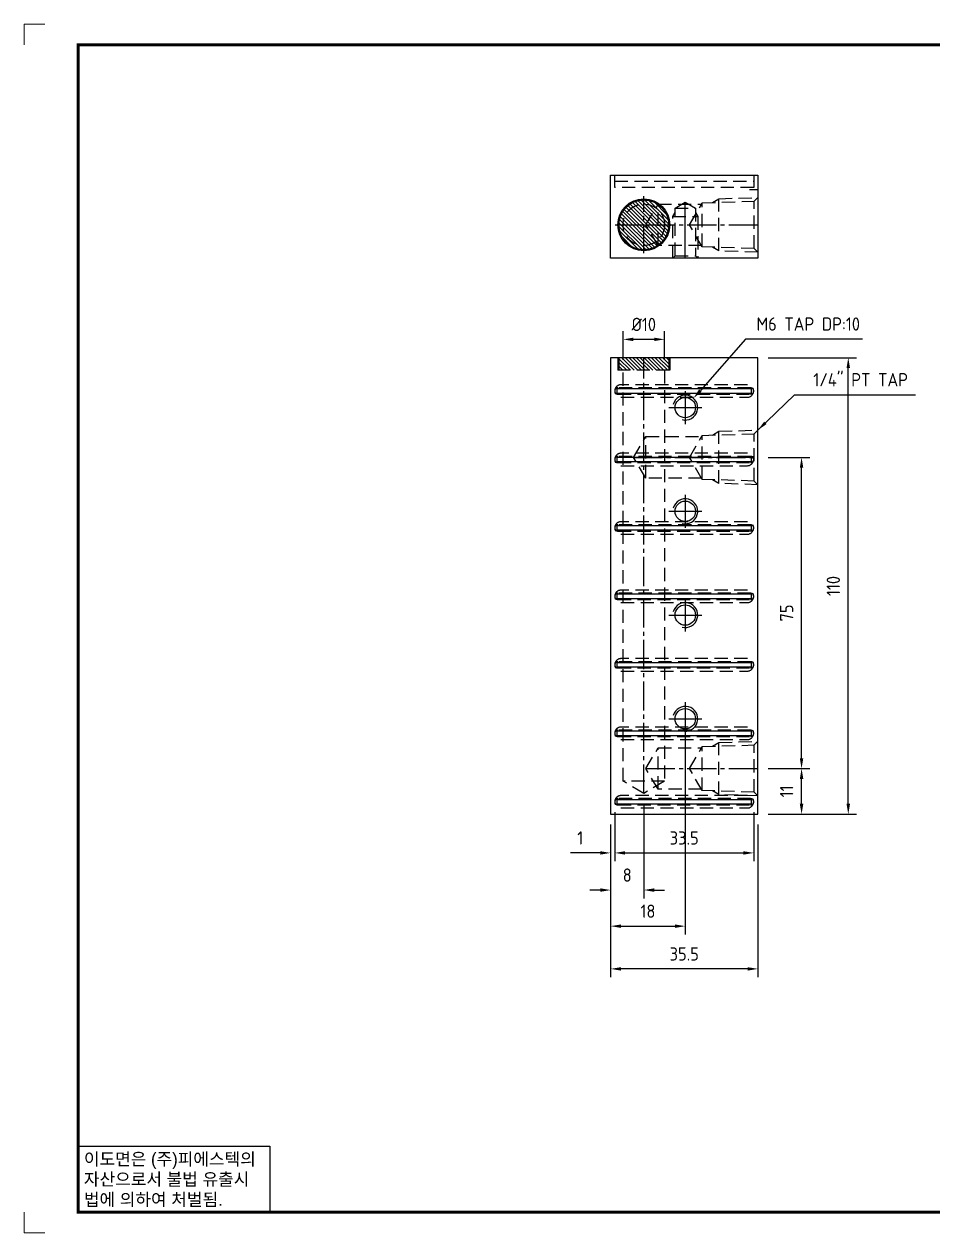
# Model space of a CAD drawing. Header units: millimetres. Extents: x -4251 to 2609, y -1673 to 4048.
# Drawn here: x -2023 to -1804, y -818.5 to -527.2 of the extents above; entities that cross this region are included whole.
import ezdxf
from ezdxf.enums import TextEntityAlignment as Align

# ---------------------------------------------------------------- set-up
doc = ezdxf.new("R2010")
doc.units = ezdxf.units.MM
for name, pattern in [('CENTER', [50.8, 31.75, -6.35, 6.35, -6.35]), ('CENTER1', [10, 7, -1, 1, -1]), ('HIDDEN2', [4.7625, 3.175, -1.5875])]:
    doc.linetypes.add(name, pattern=pattern)
for name, color, linetype in [('______', 7, 'Continuous'), ('CENTER', 1, 'CENTER'), ('FORMAT-1', 7, 'Continuous'), ('THIN', 3, 'Continuous')]:
    doc.layers.add(name, color=color, linetype=linetype)
doc.styles.add('h1', font='')
doc.styles.add('HAN', font='')
doc.styles.get("Standard").update_dxf_attribs({"font": 'ISOCP.SHX', "bigfont": 'WHGTXT.SHX'})
doc.styles.get('h1').set_extended_font_data('New Gulim')
doc.styles.get('HAN').set_extended_font_data('GulimChe')
doc.dimstyles.new('PS-1', dxfattribs={"dimtxt": 3.2, "dimasz": 2.5, "dimexe": 2, "dimexo": 2.5, "dimgap": 2, "dimtad": 1, "dimtoh": 1, "dimrnd": 0.05, "dimzin": 12, "dimdsep": 46, "dimtxsty": 'Standard', "dimcen": 0, "dimclrt": 2, "dimazin": 3, "dimtfac": 1, "dimtofl": 0, "dimtmove": 0, "dimatfit": 3, "dimfxl": 0, "dimtolj": 1, "dimtzin": 0, "dimarcsym": 0})

# ---------------------------------------------------------------- blocks, each defined once
blk = doc.blocks.new('t3')
for p, q in [((0, 15.88), (46.25, 15.88)), ((0, 15.88), (0, 0)), ((46.25, 15.88), (46.25, 0)), ((0, 0), (46.25, 0))]:
    blk.add_line(p, q)
at = {"color": 1, "style": 'h1'}
for s, p in [('이도면은 (주)피에스텍의', (1.4, 11.29)), ('자산으로서 불법 유출시', (1.4, 6.41)), ('법에 의하여 처벌됨.', (1.4, 1.52))]:
    blk.add_text(s, height=3, dxfattribs=at).set_placement(p)
blk = doc.blocks.new('format-3')
at = {"color": 3, "lineweight": 9}
for p, q in [((0, 286.3), (0, 291.3)), ((5, 291.3), (0, 291.3)), ((0, 5), (0, 0)), ((5, 0), (0, 0))]:
    blk.add_line(p, q, dxfattribs=at)
at = {"layer": 'FORMAT-1', "const_width": 0.7}
blk.add_lwpolyline([(13, 5), (13, 286.3), (414.5, 286.3), (414.5, 5)], close=True, dxfattribs=at)
blk.add_blockref('t3', (13, 5))
at = {"style": 'HAN'}
for tag, height, p in [('MODEL-NAME', 3, (386.1, 31.53)), ('SCALE', 2.7, (320.81, 26.29)), ('PART-NAME', 3, (386.1, 26.29)), ('DRA-BY', 3, (260.72, 19.44)), ('CH-BY', 3, (277.21, 19.44)), ('APP-BY', 3, (293.7, 19.44)), ('DWG-NO', 3, (386.1, 21.01)), ('CH-DATE', 2.5, (277.21, 7.47)), ('관련업체', 3, (333.52, 9.26)), ('DRA-DATE', 2.5, (260.72, 7.47)), ('APP-DATE', 2.5, (293.7, 7.47))]:
    blk.add_attdef(tag, text='', height=height, dxfattribs=at).set_placement(p, align=Align.MIDDLE_CENTER)
blk = doc.blocks.new('*D358')
at = {"color": 0, "lineweight": -2}
for p, q in [((-1880.64, -717.13), (-1880.64, -728.96)), ((-1881.64, -720.13), (-1881.64, -728.96)), ((-1884.14, -726.96), (-1891.28, -726.96)), ((-1878.14, -726.96), (-1875.64, -726.96))]:
    blk.add_line(p, q, dxfattribs=at)
at = {"color": 0}
for points in [[(-1884.14, -726.55), (-1884.14, -727.38), (-1881.64, -726.96)], [(-1878.14, -726.55), (-1878.14, -727.38), (-1880.64, -726.96)]]:
    blk.add_solid(points, dxfattribs=at)
at = {"layer": 'DEFPOINTS', "color": 0}
for p in [(-1880.64, -714.63, 0), (-1881.64, -717.63, 0), (-1880.64, -726.96)]:
    blk.add_point(p, dxfattribs=at)
at = {"color": 2, "insert": (-1888.96, -723.36), "char_height": 3.2, "attachment_point": 5}
blk.add_mtext('\\A1;1', dxfattribs=at)
blk = doc.blocks.new('*D359')
at = {"color": 0, "lineweight": -2}
for p, q in [((-1880.64, -717.13), (-1880.64, -728.96)), ((-1847.14, -717.13), (-1847.14, -728.96)), ((-1878.14, -726.96), (-1849.64, -726.96))]:
    blk.add_line(p, q, dxfattribs=at)
at = {"color": 0}
for points in [[(-1878.14, -726.55), (-1878.14, -727.38), (-1880.64, -726.96)], [(-1849.64, -726.55), (-1849.64, -727.38), (-1847.14, -726.96)]]:
    blk.add_solid(points, dxfattribs=at)
at = {"layer": 'DEFPOINTS', "color": 0}
for p in [(-1880.64, -714.63, 0), (-1847.14, -714.63, 0), (-1847.14, -726.96)]:
    blk.add_point(p, dxfattribs=at)
at = {"color": 2, "insert": (-1863.89, -723.36), "char_height": 3.2, "attachment_point": 5}
blk.add_mtext('\\A1;33.5', dxfattribs=at)
blk = doc.blocks.new('*D360')
at = {"color": 0, "lineweight": -2}
for p, q in [((-1873.64, -715.14), (-1873.64, -737.91)), ((-1881.64, -720.13), (-1881.64, -737.91)), ((-1884.14, -735.91), (-1886.64, -735.91)), ((-1871.14, -735.91), (-1868.64, -735.91))]:
    blk.add_line(p, q, dxfattribs=at)
at = {"color": 0}
for points in [[(-1884.14, -735.5), (-1884.14, -736.33), (-1881.64, -735.91)], [(-1871.14, -735.5), (-1871.14, -736.33), (-1873.64, -735.91)]]:
    blk.add_solid(points, dxfattribs=at)
at = {"layer": 'DEFPOINTS', "color": 0}
for p in [(-1873.64, -712.64, 0), (-1881.64, -717.63, 0), (-1873.64, -735.91)]:
    blk.add_point(p, dxfattribs=at)
at = {"color": 2, "insert": (-1877.64, -732.31), "char_height": 3.2, "attachment_point": 5}
blk.add_mtext('\\A1;8', dxfattribs=at)
blk = doc.blocks.new('*D361')
at = {"color": 0, "lineweight": -2}
for p, q in [((-1863.64, -697.13), (-1863.64, -746.61)), ((-1881.64, -720.13), (-1881.64, -746.61)), ((-1879.14, -744.61), (-1866.14, -744.61))]:
    blk.add_line(p, q, dxfattribs=at)
at = {"color": 0}
for points in [[(-1879.14, -744.2), (-1879.14, -745.03), (-1881.64, -744.61)], [(-1866.14, -744.2), (-1866.14, -745.03), (-1863.64, -744.61)]]:
    blk.add_solid(points, dxfattribs=at)
at = {"layer": 'DEFPOINTS', "color": 0}
for p in [(-1863.64, -694.63, 0), (-1881.64, -717.63, 0), (-1863.64, -744.61)]:
    blk.add_point(p, dxfattribs=at)
at = {"color": 2, "insert": (-1872.64, -741.01), "char_height": 3.2, "attachment_point": 5}
blk.add_mtext('\\A1;18', dxfattribs=at)
blk = doc.blocks.new('*D362')
at = {"color": 0, "lineweight": -2}
for p, q in [((-1881.64, -720.13), (-1881.64, -756.91)), ((-1846.14, -720.13), (-1846.14, -756.91)), ((-1848.64, -754.91), (-1879.14, -754.91))]:
    blk.add_line(p, q, dxfattribs=at)
at = {"color": 0}
for points in [[(-1879.14, -754.5), (-1879.14, -755.33), (-1881.64, -754.91)], [(-1848.64, -754.5), (-1848.64, -755.33), (-1846.14, -754.91)]]:
    blk.add_solid(points, dxfattribs=at)
at = {"layer": 'DEFPOINTS', "color": 0}
for p in [(-1881.64, -717.63, 0), (-1846.14, -717.63, 0), (-1881.64, -754.91)]:
    blk.add_point(p, dxfattribs=at)
at = {"color": 2, "insert": (-1863.89, -751.31), "char_height": 3.2, "attachment_point": 5}
blk.add_mtext('\\A1;35.5', dxfattribs=at)
blk = doc.blocks.new('*D367')
at = {"color": 0, "lineweight": -2}
for p, q in [((-1843.64, -706.63), (-1833.61, -706.63)), ((-1835.61, -715.13), (-1835.61, -709.13)), ((-1843.64, -717.63), (-1833.61, -717.63))]:
    blk.add_line(p, q, dxfattribs=at)
at = {"color": 0}
for points in [[(-1836.03, -709.13), (-1835.19, -709.13), (-1835.61, -706.63)], [(-1836.03, -715.13), (-1835.19, -715.13), (-1835.61, -717.63)]]:
    blk.add_solid(points, dxfattribs=at)
at = {"layer": 'DEFPOINTS', "color": 0}
for p in [(-1846.14, -706.63, 0), (-1835.61, -706.63), (-1846.14, -717.63, 0)]:
    blk.add_point(p, dxfattribs=at)
at = {"color": 2, "insert": (-1839.21, -712.13), "char_height": 3.2, "attachment_point": 5, "rotation": 90}
blk.add_mtext('\\A1;11', dxfattribs=at)
blk = doc.blocks.new('*D368')
at = {"color": 0, "lineweight": -2}
for p, q in [((-1843.64, -631.63), (-1833.61, -631.63)), ((-1835.61, -704.13), (-1835.61, -634.13)), ((-1843.64, -706.63), (-1833.61, -706.63))]:
    blk.add_line(p, q, dxfattribs=at)
at = {"color": 0}
for points in [[(-1836.03, -634.13), (-1835.19, -634.13), (-1835.61, -631.63)], [(-1836.03, -704.13), (-1835.19, -704.13), (-1835.61, -706.63)]]:
    blk.add_solid(points, dxfattribs=at)
at = {"layer": 'DEFPOINTS', "color": 0}
for p in [(-1846.14, -631.63, 0), (-1835.61, -631.63), (-1846.14, -706.63, 0)]:
    blk.add_point(p, dxfattribs=at)
at = {"color": 2, "insert": (-1839.21, -669.13), "char_height": 3.2, "attachment_point": 5, "rotation": 90}
blk.add_mtext('\\A1;75', dxfattribs=at)
blk = doc.blocks.new('*D369')
at = {"color": 0, "lineweight": -2}
for p, q in [((-1878.64, -608.13), (-1878.64, -601.19)), ((-1868.64, -608.13), (-1868.64, -601.19)), ((-1871.14, -603.19), (-1876.14, -603.19))]:
    blk.add_line(p, q, dxfattribs=at)
at = {"color": 0}
for points in [[(-1876.14, -602.77), (-1876.14, -603.61), (-1878.64, -603.19)], [(-1871.14, -602.77), (-1871.14, -603.61), (-1868.64, -603.19)]]:
    blk.add_solid(points, dxfattribs=at)
at = {"layer": 'DEFPOINTS', "color": 0}
for p in [(-1878.64, -603.19), (-1878.64, -610.63, 0), (-1868.64, -610.63, 0)]:
    blk.add_point(p, dxfattribs=at)
at = {"color": 2, "insert": (-1873.64, -599.59), "char_height": 3.2, "attachment_point": 5}
blk.add_mtext('\\A1;%%C10', dxfattribs=at)
blk = doc.blocks.new('*D370')
at = {"color": 0, "lineweight": -2}
for p, q in [((-1849.11, -603.12), (-1860.01, -615.51)), ((-1820.89, -603.12), (-1849.11, -603.12))]:
    blk.add_line(p, q, dxfattribs=at)
at = {"color": 0}
blk.add_solid([(-1860.32, -615.23), (-1859.7, -615.78), (-1861.66, -617.38)], dxfattribs=at)
at = {"layer": 'DEFPOINTS', "color": 0}
for p in [(-1861.66, -617.38, 0), (-1865.63, -621.89, 0)]:
    blk.add_point(p, dxfattribs=at)
at = {"color": 2, "insert": (-1834, -599.5), "char_height": 3.2, "attachment_point": 5}
blk.add_mtext('\\A1;M6 TAP DP:10', dxfattribs=at)
blk = doc.blocks.new('*D371')
at = {"color": 0, "lineweight": -2}
for p, q in [((-1843.64, -607.63), (-1822.35, -607.63)), ((-1824.35, -715.13), (-1824.35, -610.13)), ((-1843.64, -717.63), (-1822.35, -717.63))]:
    blk.add_line(p, q, dxfattribs=at)
at = {"color": 0}
for points in [[(-1824.77, -610.13), (-1823.93, -610.13), (-1824.35, -607.63)], [(-1824.77, -715.13), (-1823.93, -715.13), (-1824.35, -717.63)]]:
    blk.add_solid(points, dxfattribs=at)
at = {"layer": 'DEFPOINTS', "color": 0}
for p in [(-1846.14, -607.63, 0), (-1824.35, -607.63), (-1846.14, -717.63, 0)]:
    blk.add_point(p, dxfattribs=at)
at = {"color": 2, "insert": (-1827.95, -662.63), "char_height": 3.2, "attachment_point": 5, "rotation": 90}
blk.add_mtext('\\A1;110', dxfattribs=at)

msp = doc.modelspace()

# ---------------------------------------------------------------- hatches: boundary and pattern name
h = msp.add_hatch()
h.set_pattern_fill('ANSI31', color=4, scale=0.2, angle=90)
h.set_pattern_definition([(135, (-341.2104, 829.3432), (-0.4490128, -0.4490128), [])])
edge = h.paths.add_edge_path()
edge.add_arc((-1873.6436, -575.5807), 6, 0, 360)
at = {"layer": '______', "linetype": 'HIDDEN2'}
h = msp.add_hatch(dxfattribs=at)
h.set_pattern_fill('ANSI31', color=2, scale=0.2, angle=90)
h.set_pattern_definition([(135, (-477.97293, -2082.2677), (-0.4490128, -0.4490128), [])])
h.paths.add_polyline_path([(-1867.6436, -607.6345), (-1879.6436, -607.6345), (-1879.6436, -610.6345), (-1867.6436, -610.6345)])

# ---------------------------------------------------------------- linework, layer by layer
at = {"color": 1, "linetype": 'CENTER1'}
for p, q in [((-1873.6436, -582.4447, 0), (-1873.6436, -568.7167, 0)), ((-1880.5076, -575.5807, 0), (-1866.7796, -575.5807, 0)), ((-1873.1479, -575.5807, 0), (-1846.1436, -575.5807, 0)), ((-1873.6436, -712.6388, 0), (-1873.6436, -607.6345, 0)), ((-1876.1479, -631.6345, 0), (-1846.1436, -631.6345, 0)), ((-1873.1479, -706.6345, 0), (-1846.1436, -706.6345, 0))]:
    msp.add_line(p, q, dxfattribs=at)
at = {"color": 1, "elevation": 0}
for points in [[(-1846.1436, -563.5807), (-1846.1436, -583.5807), (-1881.6436, -583.5807), (-1881.6436, -563.5807)], [(-1881.6436, -607.6345), (-1881.6436, -717.6345), (-1846.1436, -717.6345), (-1846.1436, -607.6345)]]:
    msp.add_lwpolyline(points, close=True, dxfattribs=at)
at = {"color": 250, "elevation": 0}
for points in [[(-1880.1436, -616.1345), (-1847.6436, -616.1345), (-1847.6436, -615.1345), (-1880.1436, -615.1345)], [(-1880.1436, -632.6345), (-1847.6436, -632.6345), (-1847.6436, -631.6345), (-1880.1436, -631.6345)], [(-1880.1436, -649.1345), (-1847.6436, -649.1345), (-1847.6436, -648.1345), (-1880.1436, -648.1345)], [(-1880.1436, -665.6345), (-1847.6436, -665.6345), (-1847.6436, -664.6345), (-1880.1436, -664.6345)], [(-1880.1436, -682.1345), (-1847.6436, -682.1345), (-1847.6436, -681.1345), (-1880.1436, -681.1345)], [(-1880.1436, -698.6345), (-1847.6436, -698.6345), (-1847.6436, -697.6345), (-1880.1436, -697.6345)], [(-1880.1436, -715.1345), (-1847.6436, -715.1345), (-1847.6436, -714.1345), (-1880.1436, -714.1345)]]:
    msp.add_lwpolyline(points, close=True, dxfattribs=at)
at = {"color": 1}
msp.add_circle((-1873.6436, -575.5807, 0), 6.25, dxfattribs=at)
at = {"color": 4}
msp.add_circle((-1873.6436, -575.5807, 0), 6, dxfattribs=at)
for centre in [(-1863.6436, -619.6345, 0), (-1863.6436, -644.6345, 0), (-1863.6436, -669.6345, 0), (-1863.6436, -694.6345, 0)]:
    msp.add_circle(centre, 2.4587)
at = {"layer": '______', "color": 2, "linetype": 'HIDDEN2'}
for p, q in [((-1880.6436, -566.5807, 0), (-1880.6436, -563.5807, 0)), ((-1880.6436, -565.0807, 0), (-1847.1436, -565.0807, 0)), ((-1847.1436, -563.5807, 0), (-1847.1436, -565.0807, 0)), ((-1847.1436, -565.0807, 0), (-1847.1436, -566.5807, 0)), ((-1847.1436, -566.5807, 0), (-1880.6436, -566.5807, 0)), ((-1848.1436, -567.0807, 0), (-1846.1436, -567.0807, 0)), ((-1870.1436, -580.5807, 0), (-1870.1436, -570.5807, 0)), ((-1859.554, -580.884, 0), (-1859.554, -570.2774, 0)), ((-1855.5436, -581.8655, 0), (-1855.5436, -569.296, 0)), ((-1866.6436, -573.5807, 0), (-1860.6436, -573.5807, 0)), ((-1866.1023, -571.5807, 0), (-1861.1849, -571.5807, 0)), ((-1879.8936, -607.6345, 0), (-1879.8936, -610.6345, 0)), ((-1879.6436, -607.6345, 0), (-1879.6436, -610.6345, 0)), ((-1867.6436, -607.6345, 0), (-1867.6436, -610.6345, 0)), ((-1867.3936, -607.6345, 0), (-1867.3936, -610.6345, 0)), ((-1867.3936, -610.6345, 0), (-1879.8936, -610.6345, 0)), ((-1855.5436, -637.9193, 0), (-1855.5436, -625.3498, 0)), ((-1873.1436, -636.6345, 0), (-1873.1436, -626.6345, 0)), ((-1859.554, -636.9378, 0), (-1859.554, -626.3312, 0)), ((-1870.1436, -711.6345, 0), (-1870.1436, -701.6345, 0)), ((-1859.554, -711.9378, 0), (-1859.554, -701.3312, 0)), ((-1855.5436, -712.9193, 0), (-1855.5436, -700.3498, 0)), ((-1868.6436, -709.6345, 0), (-1878.6436, -709.6345, 0))]:
    msp.add_line(p, q, dxfattribs=at)
at = {"layer": '______', "color": 2, "linetype": 'HIDDEN2', "elevation": 0}
for points in [[(-1859.7291, -580.5807), (-1870.1436, -580.5807), (-1873.1479, -575.5807), (-1870.1436, -570.5807), (-1859.7291, -570.5807)], [(-1866.1023, -583.0394), (-1866.1023, -571.5807), (-1863.6436, -570.1612), (-1861.1849, -571.5807), (-1861.1849, -583.0394)], [(-1847.0272, -581.2756), (-1859.554, -580.884), (-1862.6159, -575.5807), (-1859.554, -570.2774), (-1847.0272, -569.8858)], [(-1857.1111, -570.201), (-1855.5436, -569.296), (-1846.1436, -569.0022)], [(-1846.1436, -582.1592), (-1847.0272, -581.2756), (-1847.0272, -569.8858), (-1846.1436, -569.0022)], [(-1866.6436, -583.5807), (-1866.6436, -573.5807), (-1866.1023, -572.6432)], [(-1861.1849, -572.6432), (-1860.6436, -573.5807), (-1860.6436, -583.5807)], [(-1846.1436, -582.1592), (-1855.5436, -581.8655), (-1857.1111, -580.9604)], [(-1866.6436, -583.5807), (-1866.1023, -583.0394), (-1861.1849, -583.0394), (-1860.6436, -583.5807)], [(-1868.6436, -610.6345), (-1868.6436, -709.6345), (-1873.6436, -712.6388), (-1878.6436, -709.6345), (-1878.6436, -610.6345)], [(-1847.0272, -637.3294), (-1859.554, -636.9378), (-1862.6159, -631.6345), (-1859.554, -626.3312), (-1847.0272, -625.9396)], [(-1857.1111, -626.2549), (-1855.5436, -625.3498), (-1846.1436, -625.056)], [(-1846.1436, -638.213), (-1847.0272, -637.3294), (-1847.0272, -625.9396), (-1846.1436, -625.056)], [(-1859.7291, -636.6345), (-1873.1436, -636.6345), (-1876.1479, -631.6345), (-1873.1436, -626.6345), (-1859.7291, -626.6345)], [(-1846.1436, -638.213), (-1855.5436, -637.9193), (-1857.1111, -637.0142)], [(-1859.7291, -711.6345), (-1870.1436, -711.6345), (-1873.1479, -706.6345), (-1870.1436, -701.6345), (-1859.7291, -701.6345)], [(-1847.0272, -712.3294), (-1859.554, -711.9378), (-1862.6159, -706.6345), (-1859.554, -701.3312), (-1847.0272, -700.9396)], [(-1857.1111, -701.2549), (-1855.5436, -700.3498), (-1846.1436, -700.056)], [(-1846.1436, -713.213), (-1847.0272, -712.3294), (-1847.0272, -700.9396), (-1846.1436, -700.056)], [(-1846.1436, -713.213), (-1855.5436, -712.9193), (-1857.1111, -712.0142)]]:
    msp.add_lwpolyline(points, dxfattribs=at)
for points in [[(-1848.6436, -614.1345), (-1879.1436, -614.1345, 1.00000001), (-1879.1436, -617.1345), (-1848.6436, -617.1345, 0.99999984), (-1848.6436, -614.1345, 0.41421356)], [(-1879.8936, -616.3845), (-1847.8936, -616.3845, 0.99999968), (-1847.8936, -614.8845), (-1879.8936, -614.8845, 1.00000001), (-1879.8936, -616.3845)], [(-1848.6436, -630.6345), (-1879.1436, -630.6345, 1.00000001), (-1879.1436, -633.6345), (-1848.6436, -633.6345, 0.99999984), (-1848.6436, -630.6345, 0.41421356)], [(-1879.8936, -632.8845), (-1847.8936, -632.8845, 0.99999968), (-1847.8936, -631.3845), (-1879.8936, -631.3845, 1.00000001), (-1879.8936, -632.8845)], [(-1848.6436, -647.1345), (-1879.1436, -647.1345, 1.00000001), (-1879.1436, -650.1345), (-1848.6436, -650.1345, 0.99999984), (-1848.6436, -647.1345, 0.41421356)], [(-1879.8936, -649.3845), (-1847.8936, -649.3845, 0.99999968), (-1847.8936, -647.8845), (-1879.8936, -647.8845, 1.00000001), (-1879.8936, -649.3845)], [(-1848.6436, -663.6345), (-1879.1436, -663.6345, 1.00000001), (-1879.1436, -666.6345), (-1848.6436, -666.6345, 0.99999984), (-1848.6436, -663.6345, 0.41421356)], [(-1879.8936, -665.8845), (-1847.8936, -665.8845, 0.99999968), (-1847.8936, -664.3845), (-1879.8936, -664.3845, 1.00000001), (-1879.8936, -665.8845)], [(-1848.6436, -680.1345), (-1879.1436, -680.1345, 1.00000001), (-1879.1436, -683.1345), (-1848.6436, -683.1345, 0.99999984), (-1848.6436, -680.1345, 0.41421356)], [(-1879.8936, -682.3845), (-1847.8936, -682.3845, 0.99999968), (-1847.8936, -680.8845), (-1879.8936, -680.8845, 1.00000001), (-1879.8936, -682.3845)], [(-1848.6436, -696.6345), (-1879.1436, -696.6345, 1.00000001), (-1879.1436, -699.6345), (-1848.6436, -699.6345, 0.99999984), (-1848.6436, -696.6345, 0.41421356)], [(-1879.8936, -698.8845), (-1847.8936, -698.8845, 0.99999968), (-1847.8936, -697.3845), (-1879.8936, -697.3845, 1.00000001), (-1879.8936, -698.8845)], [(-1848.6436, -713.1345), (-1879.1436, -713.1345, 1.00000001), (-1879.1436, -716.1345), (-1848.6436, -716.1345, 0.99999984), (-1848.6436, -713.1345, 0.41421356)], [(-1879.8936, -715.3845), (-1847.8936, -715.3845, 0.99999968), (-1847.8936, -713.8845), (-1879.8936, -713.8845, 1.00000001), (-1879.8936, -715.3845)]]:
    msp.add_lwpolyline(points, format="xyb", dxfattribs=at)
at = {"layer": '______', "color": 2, "linetype": 'HIDDEN2'}
msp.add_circle((-1873.6436, -575.5807, 0), 5, dxfattribs=at)
at = {"layer": 'CENTER'}
for p, q in [((-1863.6436, -583.5807, 0), (-1863.6436, -570.1612, 0)), ((-1863.6436, -615.6345, 0), (-1863.6436, -623.6345, 0)), ((-1867.6436, -619.6345, 0), (-1859.6436, -619.6345, 0)), ((-1863.6436, -640.6345, 0), (-1863.6436, -648.6345, 0)), ((-1867.6436, -644.6345, 0), (-1859.6436, -644.6345, 0)), ((-1863.6436, -665.6345, 0), (-1863.6436, -673.6345, 0)), ((-1867.6436, -669.6345, 0), (-1859.6436, -669.6345, 0)), ((-1863.6436, -690.6345, 0), (-1863.6436, -698.6345, 0)), ((-1867.6436, -694.6345, 0), (-1859.6436, -694.6345, 0))]:
    msp.add_line(p, q, dxfattribs=at)
at = {"layer": 'THIN'}
for centre in [(-1863.6436, -619.6345, 0), (-1863.6436, -644.6345, 0), (-1863.6436, -669.6345, 0), (-1863.6436, -694.6345, 0)]:
    msp.add_arc(centre, 3, 255, 165, dxfattribs=at)

# ---------------------------------------------------------------- block references
msp.add_blockref('format-3', (-2023.0022, -818.5248, 0))

# ---------------------------------------------------------------- texts
at = {"color": 2, "insert": (-1832.7771, -614.5219, 0), "char_height": 3.2, "attachment_point": 7}
msp.add_mtext('\\A1;1/4" PT TAP', dxfattribs=at)

# ---------------------------------------------------------------- dimensions: what is measured, and where the dimension line sits
dim = msp.add_diameter_dim_2p(p1=(-1865.6255, -621.8866, 0), p2=(-1861.6617, -617.3824, 0), text='M6 TAP DP:10', dimstyle='PS-1')
dim.commit()
dim.dimension.update_dxf_attribs({"geometry": '*D370', "text_midpoint": (-1834.0026, -603.1204, 0), "dimtype": 163})
dim = msp.add_linear_dim(base=(-1878.6436, -603.1914), p1=(-1868.6436, -610.6345, 0), p2=(-1878.6436, -610.6345, 0), text='%%C<>', dimstyle='PS-1')
dim.commit()
dim.dimension.update_dxf_attribs({"geometry": '*D369', "text_midpoint": (-1873.6436, -599.5914)})
for base, p1, p2, picture, middle in [((-1824.3488, -607.6345), (-1846.1436, -717.6345, 0), (-1846.1436, -607.6345, 0), '*D371', (-1827.9488, -662.6345)), ((-1835.6109, -631.6345), (-1846.1436, -706.6345, 0), (-1846.1436, -631.6345, 0), '*D368', (-1839.2109, -669.1345)), ((-1835.6109, -706.6345), (-1846.1436, -717.6345, 0), (-1846.1436, -706.6345, 0), '*D367', (-1839.2109, -712.1345))]:
    dim = msp.add_linear_dim(base=base, p1=p1, p2=p2, angle=90, dimstyle='PS-1')
    dim.commit()
    dim.dimension.update_dxf_attribs({"geometry": picture, "text_midpoint": middle})
for base, p1, p2, picture, middle in [((-1863.6436, -744.6148), (-1881.6436, -717.6345, 0), (-1863.6436, -694.6345, 0), '*D361', (-1872.6436, -741.0148)), ((-1873.6436, -735.912), (-1881.6436, -717.6345, 0), (-1873.6436, -712.6388, 0), '*D360', (-1877.6436, -732.312)), ((-1881.6436, -754.913), (-1846.1436, -717.6345, 0), (-1881.6436, -717.6345, 0), '*D362', (-1863.8936, -751.313))]:
    dim = msp.add_linear_dim(base=base, p1=p1, p2=p2, dimstyle='PS-1')
    dim.commit()
    dim.dimension.update_dxf_attribs({"geometry": picture, "text_midpoint": middle})
dim = msp.add_linear_dim(base=(-1880.6436, -726.9629), p1=(-1881.6436, -717.6345, 0), p2=(-1880.6436, -714.6345, 0), dimstyle='PS-1')
dim.commit()
dim.dimension.update_dxf_attribs({"geometry": '*D358', "text_midpoint": (-1888.9636, -726.9629), "dimtype": 160})
dim = msp.add_linear_dim(base=(-1847.1436, -726.9629), p1=(-1880.6436, -714.6345, 0), p2=(-1847.1436, -714.6345, 0), dimstyle='PS-1', override={"dimtmove": 1})
dim.commit()
dim.dimension.update_dxf_attribs({"geometry": '*D359', "text_midpoint": (-1863.8936, -723.3629)})

# ---------------------------------------------------------------- leaders
at = {"annotation_type": 0, "has_hookline": 1, "hookline_direction": 0, "text_width": 24.6133}
msp.add_leader([(-1846.1436, -625.056, 0), (-1837.2771, -616.5219, 0), (-1834.7771, -616.5219, 0)], dimstyle='PS-1', override={"dimgap": 2, "dimtad": 1}, dxfattribs=at)

doc.saveas('drawing.dxf')
